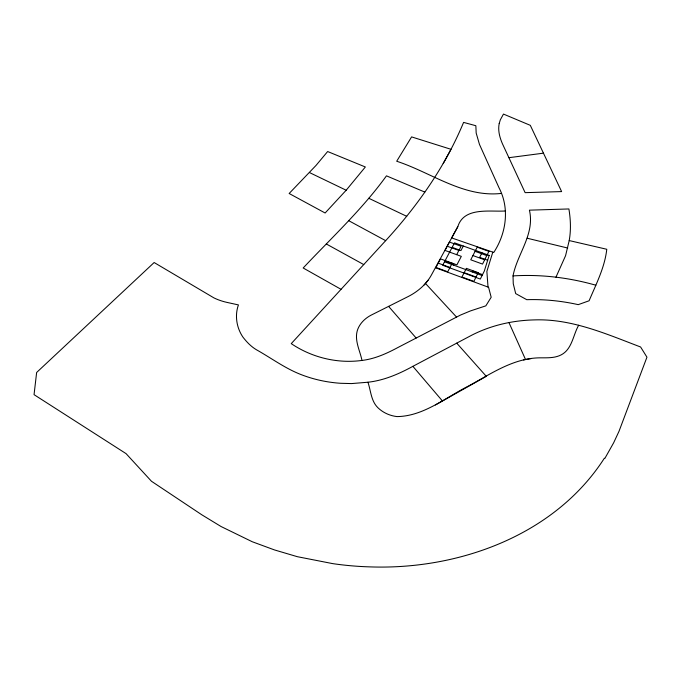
<?xml version="1.0" encoding="UTF-8"?>
<svg xmlns="http://www.w3.org/2000/svg" width="681" height="681" viewBox="0 0 681 681"><rect width="100%" height="100%" fill="white"/><g stroke="black" fill="none" stroke-linecap="round" stroke-linejoin="round"><path stroke-width="1.02" d="M513.023 275.907L513.261 283.722L515.687 293.596L526.771 299.691C544.059 299.121 561.374 300.9 578.254 304.645L589.099 300.772C596.139 284.062 604.728 267.539 606.78 249.28L569.205 240.563C571.095 230.127 570.618 219.384 568.899 208.956L529.418 210.157C535.045 234.281 517.254 253.698 513.023 275.907C540.901 274.179 568.984 277.584 595.824 285.211M555.951 277.201L565.57 255.698L569.205 240.563M492.806 252.14L486.864 271.421L488.03 287.067M578.688 325.22C573.079 334.933 572.227 349.004 561.34 354.784C554.547 358.385 546.698 357.746 539.284 357.84C513.065 358.308 490.729 373.954 468.579 385.999C445.851 397.346 423.573 416.355 396.955 416.585C389.881 415.75 383.088 412.737 377.946 407.766C371.017 401.075 370.881 390.834 367.944 382.228L351.549 383.582L340.781 383.292A105.376 81.592 5 0 1 299.317 373.886C284.037 367.646 270.68 357.721 256.337 349.702C251 346.501 246.701 342.007 242.93 337.112C236.596 327.816 234.596 315.584 238.427 304.918L226.858 302.373A51.041 38.596 -0.4 0 1 213.979 297.92L154.144 262.525L36.638 372.481L34.05 394.657L126.053 453.623L151.463 481.254L201.806 514.793L221.087 526.541L252.302 541.761L274.469 549.925L297.35 556.692L332.796 563.638A257.478 205.245 6.7 0 0 368.881 566.847C457.87 570.312 554.657 535.666 604.345 458.253L604.796 458.517L613.649 442.795L619.012 431.286L646.95 357.176L640.608 346.995C606.618 334.116 571.861 318.631 534.645 319.9C512.836 320.359 491.086 325.288 471.627 335.256L412.882 366.335C398.896 373.988 383.931 380.475 367.944 382.228M435.397 267.71L488.558 287.263L491.18 297.256L485.842 305.846L470.35 310.962L460.39 315.107L397.84 347.548C386.612 353.567 374.754 358.921 361.986 360.436C359.934 350.247 353.771 339.581 357.823 329.085C360.292 322.913 365.331 318.146 371.162 315.133L408.2 296.541C417.623 291.732 426.068 284.615 431.26 275.294L457.819 226.679C463.931 206.658 490.039 212.029 505.413 210.974M472.291 271.974L472.759 271.055L482.531 274.63M482.003 252.787L479.679 257.367L487.664 260.261M453.393 265.054L453.861 264.134L444.982 260.891M463.318 246.02L460.943 250.565L452.133 247.373M452.227 263.172L447.723 271.779L435.934 267.446L440.496 258.882L456.9 264.883L461.318 256.362L444.999 250.421L449.451 242.061L461.071 246.267L456.67 254.668M457.819 226.679L451.665 237.924L493.759 252.464C506.213 233.413 509.856 208.505 499.062 187.879L479.45 144.372L476.172 133.025L475.857 125.721L463.591 122.393C445.357 166.283 417.683 205.747 385.659 240.665L291.247 343.633C311.821 357.534 337.342 363.79 361.986 360.436M443.229 163.483L451.009 149.309L411.596 136.898L396.7 161.244C431.073 172.438 463.472 197.711 501.352 193.421M424.808 192.085L386.467 175.843C362.122 209.501 331.511 237.831 303.173 267.991L341.036 289.314M424.118 284.99L428.068 280.3M346.178 190.229L325.126 213L289.144 193.498L315.984 165.474L327.646 151.531L365.348 166.981L346.178 190.229L309.48 172.565M435.397 404.965L486.311 376.338L456.73 343.139M523.459 359.926L531.265 358.564M508.954 157.686L543.455 153.165M527.179 238.231L567.733 248.046M475.066 251.34L486.796 255.588M447.23 246.233L458.875 250.455M472.912 255.554L484.668 259.819M444.506 261.802L482.071 275.55M438.215 263.147L449.979 267.463M464.17 272.664L476.045 277.022M368.779 198.282L406.727 216.311M348.74 220.695L385.659 240.665M326.301 243.968L363.739 264.577M425.438 283.407L456.559 317.091M388.604 306.382L416.159 338.057M412.882 366.335L442.42 400.947M508.945 322.539L525.545 359.559M499.207 123.559C497.751 130.48 499.718 137.494 502.459 143.827L525.128 192.655L561.621 191.591L530.303 125.338L503.472 114.076L500.322 119.83L499.207 123.559M489.171 255.375L484.327 271.029L480.326 279.057L442.676 265.25L454.533 242.845L489.171 255.375M478.215 272.681L473.857 281.389L461.948 277.014L466.374 268.348L478.215 272.681M488.907 251.374L482.531 264.083L470.75 259.793L477.211 247.152L488.907 251.374"/></g></svg>
